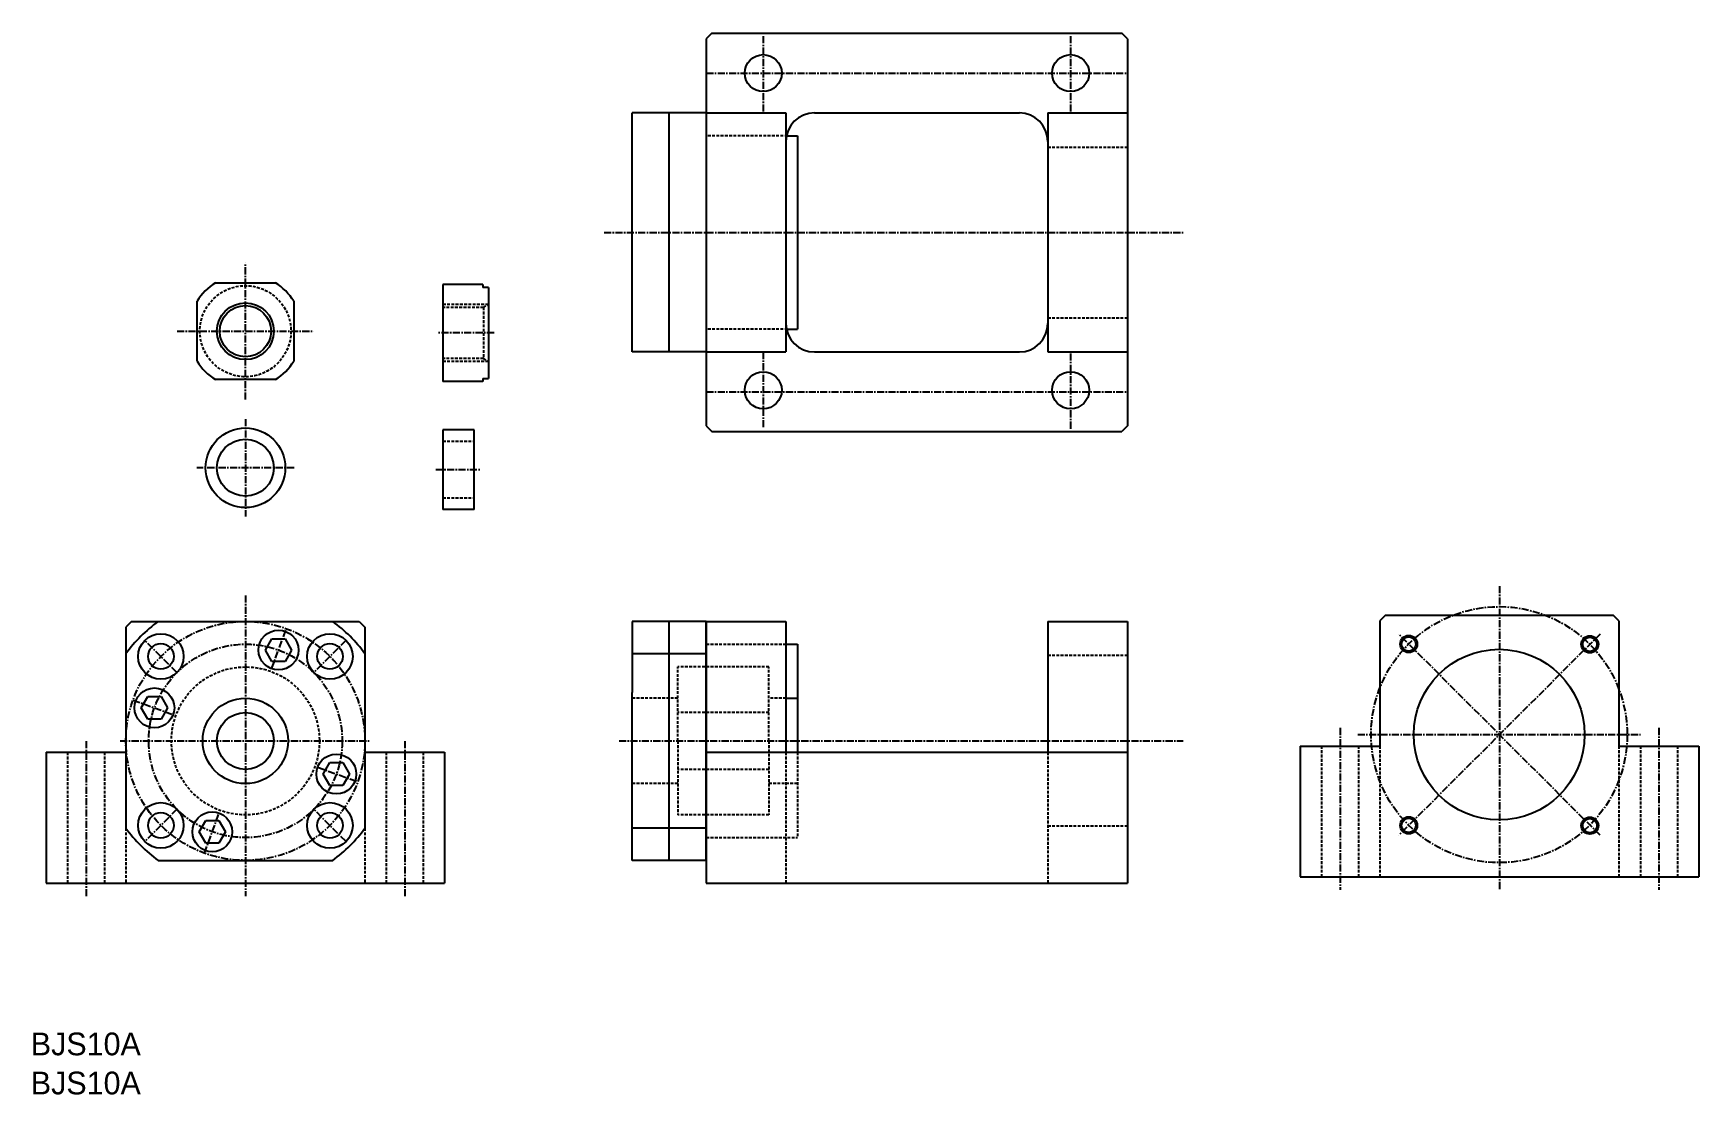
# Model space of a CAD drawing. Extents: x 184 to 477, y 168 to 355.
import ezdxf

# ---------------------------------------------------------------- set-up
doc = ezdxf.new("R2010")
doc.units = 0
doc.linetypes.add('CENTER', pattern=[2, 1.25, -0.25, 0.25, -0.25])
doc.linetypes.add('DASHED', pattern=[0.75, 0.5, -0.25])
doc.layers.get('0').update_dxf_attribs({"linetype": 'CONTINUOUS'})
doc.layers.add('CENTER', color=1, linetype='CENTER')

msp = doc.modelspace()

# ---------------------------------------------------------------- linework, layer by layer
at = {"color": 7, "linetype": 'CONTINUOUS'}
for p, q in [((303.67, 354.95), (302.67, 353.95)), ((303.67, 354.95), (375.67, 354.95)), ((376.67, 353.95), (375.67, 354.95)), ((302.67, 353.95), (302.67, 285.95)), ((376.67, 353.95), (376.67, 285.95)), ((289.67, 298.95), (289.67, 340.95)), ((296.17, 340.95), (289.67, 340.95)), ((302.67, 340.95), (296.17, 340.95)), ((296.17, 298.95), (296.17, 340.95)), ((302.67, 340.95), (316.67, 340.95)), ((316.67, 340.95), (316.67, 298.95)), ((321.67, 340.95), (357.67, 340.95)), ((362.67, 340.95), (362.67, 298.95)), ((362.67, 340.95), (376.67, 340.95)), ((316.94, 336.95), (318.67, 336.95)), ((318.67, 336.95), (318.67, 302.95)), ((216.44, 311.09), (226.97, 311.09)), ((256.39, 310.78), (256.39, 293.78)), ((263.39, 310.78), (256.39, 310.78)), ((263.39, 310.78), (263.39, 310.28)), ((264.39, 310.28), (263.39, 310.28)), ((264.39, 310.28), (264.39, 294.28)), ((213.21, 297.32), (213.21, 307.85)), ((230.21, 307.85), (230.21, 297.32)), ((316.94, 302.95), (318.67, 302.95)), ((296.17, 298.95), (289.67, 298.95)), ((302.67, 298.95), (296.17, 298.95)), ((302.67, 298.95), (316.67, 298.95)), ((321.67, 298.95), (357.67, 298.95)), ((362.67, 298.95), (376.67, 298.95)), ((226.97, 294.09), (216.44, 294.09)), ((263.39, 293.78), (256.39, 293.78)), ((263.39, 294.28), (264.39, 294.28)), ((263.39, 294.28), (263.39, 293.78)), ((256.39, 285.28), (256.39, 271.28)), ((261.89, 285.28), (256.39, 285.28)), ((261.89, 271.28), (261.89, 285.28)), ((302.67, 285.95), (303.67, 284.95)), ((303.67, 284.95), (375.67, 284.95)), ((376.67, 285.95), (375.67, 284.95)), ((261.89, 271.28), (256.39, 271.28)), ((422, 252.68), (421, 251.68)), ((421, 251.68), (421, 229.68)), ((422, 252.68), (462, 252.68)), ((463, 251.68), (462, 252.68)), ((463, 251.68), (463, 229.68)), ((201.71, 251.58), (200.71, 250.58)), ((200.71, 250.58), (200.71, 215.25)), ((201.71, 251.58), (241.71, 251.58)), ((241.71, 251.58), (242.71, 250.58)), ((242.71, 250.58), (242.71, 215.25)), ((302.67, 251.58), (289.67, 251.58)), ((289.67, 251.58), (289.67, 239.08)), ((296.17, 209.58), (296.17, 251.58)), ((302.67, 251.58), (316.67, 251.58)), ((302.67, 209.58), (302.67, 251.58)), ((316.67, 251.58), (316.67, 228.58)), ((362.67, 251.58), (362.67, 228.58)), ((362.67, 251.58), (376.67, 251.58)), ((376.67, 251.58), (376.67, 205.58)), ((225.21, 246.55), (226.37, 248.55)), ((226.37, 244.55), (225.21, 246.55)), ((226.37, 248.55), (228.67, 248.55)), ((228.67, 248.55), (229.83, 246.55)), ((229.83, 246.55), (228.67, 244.55)), ((302.67, 245.91), (289.67, 245.91)), ((316.67, 247.58), (318.67, 247.58)), ((318.67, 247.58), (318.67, 228.58)), ((228.67, 244.55), (226.37, 244.55)), ((203.42, 236.39), (204.58, 238.39)), ((204.58, 238.39), (206.89, 238.39)), ((206.89, 238.39), (208.04, 236.39)), ((289.67, 222.08), (289.67, 239.08)), ((316.67, 238.08), (318.67, 238.08)), ((204.58, 234.39), (203.42, 236.39)), ((206.89, 234.39), (204.58, 234.39)), ((208.04, 236.39), (206.89, 234.39)), ((186.71, 228.58), (186.71, 205.58)), ((186.71, 228.58), (200.71, 228.58)), ((242.71, 228.58), (256.71, 228.58)), ((256.71, 228.58), (256.71, 205.58)), ((302.67, 228.58), (376.67, 228.58)), ((407, 229.68), (407, 206.68)), ((407, 229.68), (421, 229.68)), ((463, 229.68), (477, 229.68)), ((477, 229.68), (477, 206.68)), ((235.37, 224.76), (236.53, 226.76)), ((236.53, 226.76), (238.84, 226.76)), ((238.84, 226.76), (239.99, 224.76)), ((236.53, 222.76), (235.37, 224.76)), ((238.84, 222.76), (236.53, 222.76)), ((239.99, 224.76), (238.84, 222.76)), ((289.67, 209.58), (289.67, 222.08)), ((213.58, 214.6), (214.74, 216.6)), ((214.74, 216.6), (217.05, 216.6)), ((217.05, 216.6), (218.2, 214.6)), ((214.74, 212.6), (213.58, 214.6)), ((218.2, 214.6), (217.05, 212.6)), ((302.67, 215.25), (289.67, 215.25)), ((217.05, 212.6), (214.74, 212.6)), ((206.38, 209.58), (237.04, 209.58)), ((302.67, 209.58), (289.67, 209.58)), ((186.71, 205.58), (256.71, 205.58)), ((302.67, 205.58), (376.67, 205.58)), ((407, 206.68), (477, 206.68))]:
    msp.add_line(p, q, dxfattribs=at)
at = {"color": 3, "linetype": 'DASHED'}
for p, q in [((316.94, 336.95), (302.67, 336.95)), ((362.67, 334.95), (376.67, 334.95)), ((264.39, 307.28), (256.39, 307.28)), ((263.52, 306.78), (264.39, 307.28)), ((263.52, 306.78), (256.39, 306.78)), ((263.52, 306.78), (263.52, 297.78)), ((362.67, 304.95), (376.67, 304.95)), ((316.94, 302.95), (302.67, 302.95)), ((263.52, 297.78), (256.39, 297.78)), ((264.39, 297.28), (256.39, 297.28)), ((263.52, 297.78), (264.39, 297.28)), ((256.39, 283.28), (261.89, 283.28)), ((256.39, 273.28), (261.89, 273.28)), ((302.67, 247.58), (316.67, 247.58)), ((302.67, 247.58), (316.67, 247.58)), ((297.67, 230.58), (297.67, 243.58)), ((313.67, 243.58), (297.67, 243.58)), ((313.67, 230.58), (313.67, 243.58)), ((376.67, 245.58), (362.67, 245.58)), ((297.67, 238.08), (289.67, 238.08)), ((316.67, 238.08), (313.67, 238.08)), ((313.67, 235.58), (297.67, 235.58)), ((190.46, 228.58), (190.46, 205.58)), ((196.96, 228.58), (196.96, 205.58)), ((246.46, 228.58), (246.46, 205.58)), ((252.96, 228.58), (252.96, 205.58)), ((297.67, 230.58), (297.67, 217.58)), ((313.67, 230.58), (313.67, 217.58)), ((316.67, 228.58), (316.67, 205.58)), ((318.67, 228.58), (318.67, 213.58)), ((362.67, 228.58), (362.67, 205.58)), ((410.75, 229.68), (410.75, 206.68)), ((417.25, 229.68), (417.25, 206.68)), ((421, 229.68), (421, 206.68)), ((463, 229.68), (463, 206.68)), ((466.75, 229.68), (466.75, 206.68)), ((473.25, 229.68), (473.25, 206.68)), ((313.67, 225.58), (297.67, 225.58)), ((297.67, 223.08), (289.67, 223.08)), ((318.67, 223.08), (313.67, 223.08)), ((313.67, 217.58), (297.67, 217.58)), ((200.71, 215.25), (200.71, 205.58)), ((242.71, 215.25), (242.71, 205.58)), ((302.67, 213.58), (316.67, 213.58)), ((302.67, 213.58), (318.67, 213.58)), ((376.67, 215.58), (362.67, 215.58))]:
    msp.add_line(p, q, dxfattribs=at)
msp.add_line((302.67, 251.58), (302.67, 205.58))
at = {"color": 7, "linetype": 'CONTINUOUS'}
for centre, radius in [((312.67, 347.95), 3.25), ((366.67, 347.95), 3.25), ((221.71, 302.59), 4.5), ((312.67, 292.2), 3.25), ((366.67, 292.2), 3.25), ((221.71, 278.59), 7), ((221.71, 278.59), 5), ((206.86, 245.43), 4), ((227.52, 246.55), 3.5), ((236.56, 245.43), 4), ((426.06, 247.61), 1.25), ((457.88, 247.56), 1.25), ((206.86, 245.43), 2.25), ((236.56, 245.43), 2.25), ((441.95, 231.68), 15), ((205.73, 236.39), 3.5), ((221.71, 230.58), 7.5), ((221.71, 230.58), 5), ((237.68, 224.76), 3.5), ((206.86, 215.73), 4), ((236.56, 215.73), 4), ((206.86, 215.73), 2.25), ((215.89, 214.6), 3.5), ((236.56, 215.73), 2.25), ((426.06, 215.74), 1.25), ((457.88, 215.69), 1.25)]:
    msp.add_circle(centre, radius, dxfattribs=at)
at = {"color": 3, "linetype": 'DASHED'}
for centre, radius in [((221.71, 302.59), 8), ((221.71, 230.58), 13)]:
    msp.add_circle(centre, radius, dxfattribs=at)
at = {"color": 3, "linetype": 'CONTINUOUS'}
for centre, radius in [((221.71, 302.59), 5), ((426.06, 247.61), 1.5), ((457.88, 247.56), 1.5), ((426.06, 215.74), 1.5), ((457.88, 215.69), 1.5)]:
    msp.add_circle(centre, radius, dxfattribs=at)
at = {"color": 7, "linetype": 'CONTINUOUS'}
for centre, radius, start, end in [((321.67, 335.95), 5, 90, 180), ((357.67, 335.95), 5, 0, 90), ((221.71, 302.59), 10, 121.7883, 148.2117), ((221.71, 302.59), 10, 31.7883, 58.2117), ((321.67, 303.95), 5, 180, 270), ((357.67, 303.95), 5, 270, 0), ((221.71, 302.59), 10, 211.7883, 238.2117), ((221.71, 302.59), 10, 301.7883, 328.2117), ((221.71, 230.58), 26, 126.1289, 143.8711), ((221.71, 230.58), 26, 36.1289, 53.8711), ((221.71, 230.58), 26, 216.1289, 233.8711), ((221.71, 230.58), 26, 306.1289, 323.8711)]:
    msp.add_arc(centre, radius, start, end, dxfattribs=at)
at = {"layer": 'CENTER'}
for p, q in [((312.67, 354.45), (312.67, 340.95)), ((366.67, 354.45), (366.67, 340.95)), ((302.67, 347.95), (376.67, 347.95)), ((312.67, 298.95), (312.67, 285.45)), ((366.67, 298.7), (366.67, 285.2)), ((302.67, 291.95), (376.67, 291.95)), ((287.35, 230.58), (386.43, 230.58))]:
    msp.add_line(p, q, dxfattribs=at)
at = {"layer": 'CENTER', "color": 1, "linetype": 'CENTER'}
for p, q in [((284.71, 319.95), (386.43, 319.95)), ((221.71, 290.58), (221.71, 314.59)), ((209.7, 302.59), (233.71, 302.59)), ((265.39, 302.28), (255.39, 302.28)), ((221.71, 287.14), (221.71, 270.04)), ((230.26, 278.59), (213.16, 278.59)), ((255.14, 278.28), (263.14, 278.28)), ((442, 257.8), (442, 204.39)), ((221.71, 256.16), (221.71, 203.31)), ((226.32, 243.26), (228.89, 250.31)), ((459.68, 214), (424.32, 249.36)), ((459.68, 249.36), (424.32, 214)), ((209.69, 242.6), (204.03, 248.26)), ((239.38, 248.26), (233.73, 242.6)), ((201.97, 237.76), (209.02, 235.2)), ((414, 232.86), (414, 204.39)), ((417.1, 231.68), (466.8, 231.68)), ((470, 232.86), (470, 204.39)), ((193.71, 230.53), (193.71, 203.31)), ((199.71, 230.58), (243.71, 230.58)), ((249.71, 230.53), (249.71, 203.31)), ((234.39, 225.96), (241.44, 223.4)), ((209.69, 218.56), (204.03, 212.9)), ((214.52, 210.84), (217.09, 217.89)), ((239.38, 212.9), (233.73, 218.56))]:
    msp.add_line(p, q, dxfattribs=at)
for centre, radius in [((441.95, 231.68), 22.5), ((221.71, 230.58), 21), ((221.71, 230.58), 17)]:
    msp.add_circle(centre, radius, dxfattribs=at)

# ---------------------------------------------------------------- texts
at = {"color": 7, "linetype": 'CONTINUOUS'}
for p in [(184.01, 175.32), (184.01, 168.45)]:
    msp.add_text('BJS10A', height=4, dxfattribs=at).set_placement(p)

doc.saveas('drawing.dxf')
